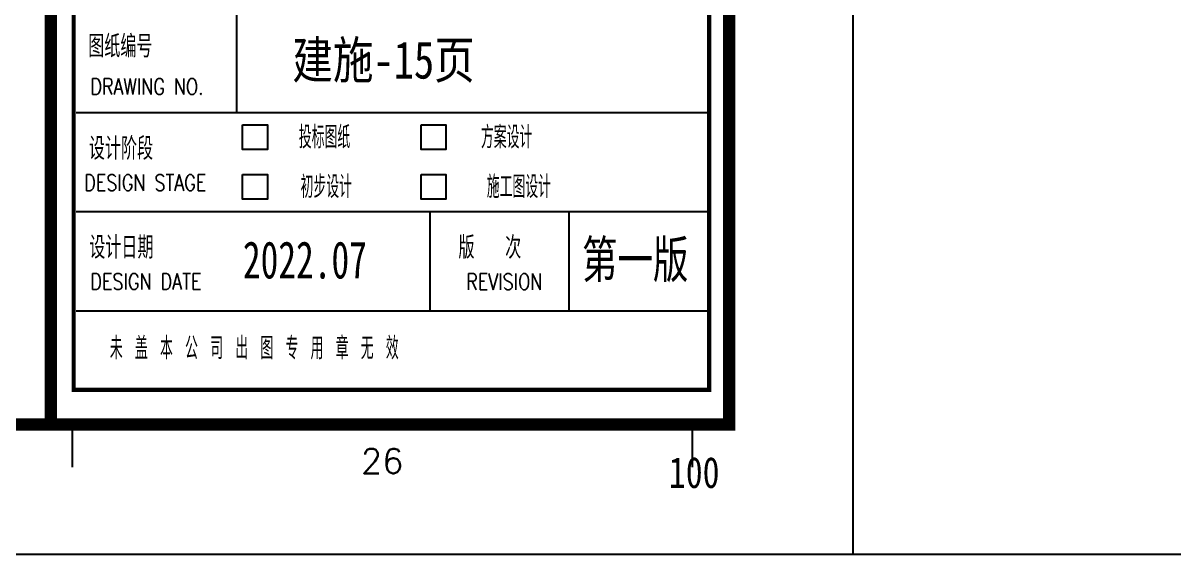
# Model space of a CAD drawing. Header units: inches. Extents: x 0 to 508000, y 0 to 738838.
# Drawn here: x 404403 to 413679, y 198338 to 202623 of the extents above; entities that cross this region are included whole.
import ezdxf
from ezdxf.enums import TextEntityAlignment as Align

# ---------------------------------------------------------------- set-up
doc = ezdxf.new("R2010")
doc.units = ezdxf.units.IN
doc.header["$LTSCALE"] = 1000
doc.header["$MEASUREMENT"] = 0
doc.layers.get('0').update_dxf_attribs({"true_color": 0xffffff})
for name, color, linetype, true_color in [('TK', 7, 'Continuous', 0xffffff), ('TK-TEXT', 4, 'Continuous', 0x00ffff), ('ZG-图号', 2, 'Continuous', 0xffff00), ('ZG-图框层', 4, 'Continuous', 0x00ffff), ('ZG-比例', 140, 'Continuous', 0x00bfff)]:
    doc.layers.add(name, color=color, linetype=linetype, true_color=true_color)
doc.styles.add('-宋体', font='simsun.ttc', dxfattribs={"height": 0.2, "bigfont": 'gbcbig.shx'})
doc.styles.add('CCIAD-图框(可变字)', font='simhei.ttf', dxfattribs={"height": 0.2, "bigfont": 'gbcbig.shx'})
doc.styles.add('ISOCP', font='txt.shx', dxfattribs={"height": 0.2, "bigfont": 'gbcbig.shx'})
doc.styles.add('基本字体', font='simplex.shx', dxfattribs={"height": 0.2, "bigfont": 'gbcbig.shx'})
doc.styles.add('宋体-TK', font='simsun.ttc', dxfattribs={"height": 0.2, "bigfont": 'gbcbig.shx'})

# ---------------------------------------------------------------- blocks, each defined once
blk = doc.blocks.new('DAnoyomous26278')
at = {"layer": 'TK', "style": '基本字体'}
blk.add_text('图纸编号', height=180, dxfattribs=at).set_placement((404929, 202345))
at = {"layer": 'TK', "style": '基本字体', "width": 0.8}
blk.add_text('DRAWING NO.', height=129.996, dxfattribs=at).set_placement((404946.6, 202045))
blk = doc.blocks.new('DAnoyomous26281')
at = {"layer": 'TK', "style": '基本字体'}
blk.add_text('设计阶段', height=180, dxfattribs=at).set_placement((404934.1, 201519.5))
at = {"layer": 'TK', "style": '基本字体', "width": 0.8}
blk.add_text('DESIGN STAGE', height=129.996, dxfattribs=at).set_placement((404897.1, 201269.6))
blk = doc.blocks.new('DAnoyomous26284')
at = {"layer": 'TK', "style": '基本字体'}
blk.add_text('设计日期', height=180, dxfattribs=at).set_placement((404937.6, 200721.5))
at = {"layer": 'TK', "style": '基本字体', "width": 0.8}
blk.add_text('DESIGN DATE', height=130.027, dxfattribs=at).set_placement((404946.5, 200471.5))
blk = doc.blocks.new('DAnoyomous26290')
at = {"layer": 'TK', "style": '基本字体'}
blk.add_text('版  次', height=180, dxfattribs=at).set_placement((407915.7, 200721.1))
at = {"layer": 'TK', "style": '基本字体', "width": 0.8}
blk.add_text('REVISION', height=130, dxfattribs=at).set_placement((407978.1, 200471.1))

msp = doc.modelspace()

# ---------------------------------------------------------------- linework, layer by layer
at = {"lineweight": -3}
msp.add_line((411100, 198338.4), (441100, 198338.4), dxfattribs=at)
at = {"layer": 'TK', "lineweight": -3}
for p, q in [((406126.5, 203501.2), (406126.5, 201901.2)), ((404831.7, 201901.2), (409938.7, 201901.2)), ((405031.7, 201901.2), (409938.7, 201901.2)), ((405031.7, 201901.2), (409938.7, 201901.2)), ((405031.7, 201901.2), (409938.7, 201901.2)), ((405031.7, 201901.2), (409938.7, 201901.2)), ((404831.7, 201101.2), (409938.7, 201101.2)), ((405031.7, 201101.2), (409938.7, 201101.2)), ((407685.8, 201101.2), (407685.8, 200301.2)), ((408804.9, 201101.2), (408804.9, 200301.2)), ((404831.7, 200301.2), (409938.7, 200301.2)), ((405031.7, 200301.2), (409031.7, 200301.2)), ((404800, 199429.8), (404800, 199038.4)), ((409800, 199429.8), (409800, 199038.4))]:
    msp.add_line(p, q, dxfattribs=at)
at = {"layer": 'TK', "lineweight": -3, "const_width": 100}
msp.add_lwpolyline([(404628.6, 199384.1), (404628.6, 281438.4)], dxfattribs=at)
at = {"layer": 'TK', "lineweight": -3}
msp.add_lwpolyline([(404628.6, 199384.1), (410100, 199384.1), (410100, 281438.4)], dxfattribs=at)
at = {"layer": 'TK', "lineweight": -3, "const_width": 34.7}
msp.add_lwpolyline([(404811.7, 216878.2), (409938.7, 216878.2), (409938.7, 199663.7), (404811.7, 199663.7)], close=True, dxfattribs=at)
at = {"layer": 'TK', "lineweight": -3}
for points in [[(406174.3, 201801.2), (406374.3, 201801.2), (406374.3, 201601.2), (406174.3, 201601.2)], [(407614.6, 201801.2), (407814.6, 201801.2), (407814.6, 201601.2), (407614.6, 201601.2)], [(406174.3, 201401.2), (406374.3, 201401.2), (406374.3, 201201.2), (406174.3, 201201.2)], [(407614.6, 201401.2), (407814.6, 201401.2), (407814.6, 201201.2), (407614.6, 201201.2)]]:
    msp.add_lwpolyline(points, close=True, dxfattribs=at)
at = {"layer": 'ZG-图框层', "lineweight": -3}
msp.add_lwpolyline([(277300, 282438.4), (277300, 198338.4), (411100, 198338.4), (411100, 282438.4)], close=True, dxfattribs=at)
at = {"layer": 'ZG-图框层', "lineweight": -3, "const_width": 100}
msp.add_lwpolyline([(279800, 199384.1), (279800, 281438.4), (410100, 281438.4), (410100, 199384.1)], close=True, dxfattribs=at)

# ---------------------------------------------------------------- block references
at = {"layer": 'TK'}
for name in ['DAnoyomous26278', 'DAnoyomous26281', 'DAnoyomous26284', 'DAnoyomous26290']:
    msp.add_blockref(name, (0, 0), dxfattribs=at)

# ---------------------------------------------------------------- texts
at = {"layer": 'TK', "style": '基本字体', "width": 0.8}
for s, p in [('投标图纸', (406835.2, 201701.2)), ('方案设计  ', (408403.1, 201701.2)), ('初步设计', (406849.6, 201301.2)), ('施工图设计', (408403.1, 201301.2))]:
    msp.add_text(s, height=180, dxfattribs=at).set_placement(p, align=Align.MIDDLE_CENTER)
msp.add_text('未 盖 本 公 司 出 图 专 用 章 无 效', height=180, dxfattribs=at).set_placement((407433.7, 199999), align=Align.MIDDLE_RIGHT)
at = {"layer": 'TK', "style": 'ISOCP'}
msp.add_text('26', height=200, dxfattribs=at).set_placement((407300, 199088.4), align=Align.MIDDLE_CENTER)
at = {"layer": 'TK-TEXT', "style": 'CCIAD-图框(可变字)', "width": 0.7}
for tag, p, s in [('2022.07', (406177, 200561.7), '2022.07'), ('第一版', (408911.6, 200565.9), '第一版')]:
    msp.add_attdef(tag, p, s, height=300, dxfattribs=at)
at = {"layer": 'ZG-图号', "style": '-宋体', "width": 0.8}
msp.add_text('建施-15页 ', height=300, dxfattribs=at).set_placement((407392.8, 202324.4), align=Align.MIDDLE_CENTER)
at = {"layer": 'ZG-比例', "style": '宋体-TK', "width": 0.8}
msp.add_text('100', height=250, dxfattribs=at).set_placement((409613.2, 198871.5))

doc.saveas('drawing.dxf')
